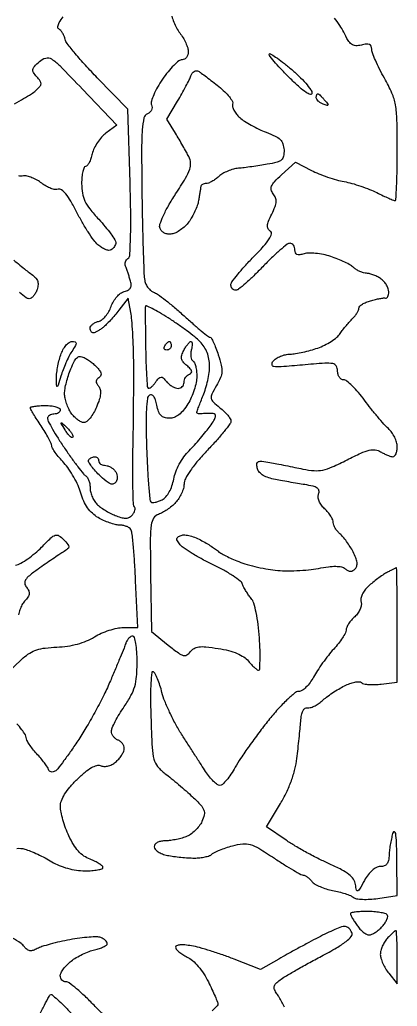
# Model space of a CAD drawing. Extents: x 0 to 102, y 0 to 135.
# Drawn here: x 94.03 to 101.52, y 74.05 to 93.6 of the extents above; entities that cross this region are included whole.
import ezdxf

# ---------------------------------------------------------------- set-up
doc = ezdxf.new("R2010")
doc.units = 0
doc.header["$MEASUREMENT"] = 0

msp = doc.modelspace()

# ---------------------------------------------------------------- linework, layer by layer
for points in [[(93.88671, 80.7507), (94.101748, 80.95006, -0.050399), (94.229231, 81.046345, -0.057947), (94.367752, 81.10994, -0.047656), (94.538371, 81.147984, -0.021521), (94.767043, 81.166574, 0.026155), (94.979374, 81.185817, 0.030473), (95.177766, 81.226778, 0.032516), (95.357366, 81.288204, 0.041009), (95.5134, 81.368748, -0.035895), (95.647331, 81.439625, -0.026062), (95.805062, 81.499511, -0.02651), (95.961566, 81.540766, -0.050946), (96.090493, 81.554084), (96.371485, 81.5544), (96.330476, 82.481212, 0.005082), (96.310797, 82.842732, 0.007345), (96.285467, 83.161737, 0.004159), (96.258028, 83.429171, 0.111208), (96.234841, 83.496412, 0.111767), (96.201557, 83.530315, 0.050189), (96.145647, 83.558836, 0.046232), (96.077872, 83.578253, 0.046689), (96.00791, 83.5848, -0.060309), (95.924545, 83.594892, -0.023642), (95.813307, 83.627871, -0.022989), (95.695067, 83.675299, -0.026538), (95.587389, 83.731425, -0.054063), (95.472919, 83.816936, -0.051347), (95.377211, 83.92637, -0.047987), (95.300629, 84.060099, -0.037148), (95.243051, 84.217875, 0.036653), (95.188887, 84.366755, 0.022458), (95.104735, 84.533613, 0.022463), (95.00601, 84.692159, 0.036832), (94.907165, 84.815528, -0.014674), (94.815348, 84.920262, -0.019027), (94.737831, 85.02173, -0.016984), (94.680265, 85.109526, -0.137455), (94.6674, 85.155439, 0.111441), (94.656534, 85.203584, 0.012357), (94.605272, 85.30484, 0.014564), (94.536894, 85.42358, 0.011309), (94.4559, 85.548773, -0.0065), (94.374869, 85.67142, -0.00932), (94.306528, 85.782338, -0.005725), (94.252282, 85.876617, -0.128365), (94.2444, 85.906812, -0.344994), (94.258796, 85.925192, -0.021314), (94.331379, 85.939856, -0.024335), (94.426986, 85.950228, -0.014851), (94.5405, 85.9536, -0.027026), (94.653958, 85.947463, -0.042582), (94.749621, 85.928749, -0.052312), (94.816965, 85.90163, -0.277684), (94.8366, 85.869, -0.148195), (94.826823, 85.836737, -0.098894), (94.799323, 85.809251, -0.082425), (94.758214, 85.790719, -0.064853), (94.7097, 85.7844, 0.068587), (94.661197, 85.777715, 0.084949), (94.620077, 85.758185, 0.099858), (94.592582, 85.729189, 0.140866), (94.5828, 85.695158, 0.1238), (94.596899, 85.639089, 0.007443), (94.682084, 85.485928, 0.010786), (94.791314, 85.305361, 0.007737), (94.920789, 85.108205, 0.006276), (95.056446, 84.913739, 0.008433), (95.184466, 84.741262, 0.006123), (95.295321, 84.600656, 0.084536), (95.343789, 84.557954, -0.124659), (95.376448, 84.524218, -0.047119), (95.403828, 84.464038, -0.04297), (95.422516, 84.389899, -0.04028), (95.4288, 84.312019, 0.064374), (95.439643, 84.228151, 0.041974), (95.472335, 84.136035, 0.04178), (95.520265, 84.050035, 0.060893), (95.577005, 83.9845, 0.033636), (95.64993, 83.926924, 0.017368), (95.748045, 83.864542, 0.017186), (95.853814, 83.807138, 0.024892), (95.951152, 83.764474, 0.029288), (96.063956, 83.72899, 0.079899), (96.147052, 83.721764, 0.110078), (96.212039, 83.741298, 0.09196), (96.267513, 83.787519, 0.047874), (96.298386, 83.832934, 0.064006), (96.316552, 83.879284, 0.079875), (96.320031, 83.919504, 0.179975), (96.307484, 83.946916, -0.189511), (96.28764, 83.992471, -0.002601), (96.278063, 84.300932, -0.0069), (96.273716, 84.662154, -0.004433), (96.278172, 85.081232, 0.001578), (96.285764, 85.545784, 0.001269), (96.291085, 86.045524, 0.001282), (96.293646, 86.507381, 0.003279), (96.29245, 86.8419, 0.006522), (96.285968, 87.121567, 0.006436), (96.27218, 87.402207, 0.006342), (96.253826, 87.647611, 0.024489), (96.233073, 87.798927), (96.180553, 88.079154), (95.997014, 87.841227, -0.011309), (95.917292, 87.742578, -0.009855), (95.829528, 87.642917, -0.009959), (95.746572, 87.555922, -0.028693), (95.684587, 87.500241, -0.020602), (95.630587, 87.460594, -0.022354), (95.574922, 87.426664, -0.022553), (95.524965, 87.402062, -0.092796), (95.49225, 87.394491, -0.146614), (95.468065, 87.400635, -0.104352), (95.447438, 87.419768, -0.086889), (95.433546, 87.449154, -0.067171), (95.4288, 87.48432, -0.152259), (95.440822, 87.522885, -0.069101), (95.476939, 87.562251, -0.05903), (95.52999, 87.596443, -0.049744), (95.592679, 87.619696, 0.104149), (95.661846, 87.654252, 0.048546), (95.734302, 87.724214, 0.045188), (95.798828, 87.815449, 0.047493), (95.844674, 87.915324, -0.050065), (95.891227, 88.015381, -0.046166), (95.957836, 88.107163, -0.049281), (96.03335, 88.177831, -0.099829), (96.106168, 88.213436, 0.056076), (96.187354, 88.244721, 0.154068), (96.230261, 88.287643, 0.14715), (96.241854, 88.348817, 0.049626), (96.223263, 88.438637, 0.002651), (96.199042, 88.514625, 0.002286), (96.172804, 88.594216, 0.002301), (96.148343, 88.666191, 0.006664), (96.130523, 88.715693, -0.088535), (96.122956, 88.756751, -0.079093), (96.129535, 88.799637, -0.080424), (96.148915, 88.837737, -0.096839), (96.178354, 88.864979, 0.246513), (96.215425, 88.927697, 0.005643), (96.229417, 89.284814, 0.009975), (96.233098, 89.749513, 0.00427), (96.220325, 90.370413), (96.178006, 91.823753), (95.570753, 92.446341, -0.00832), (95.335902, 92.695278, -0.011284), (95.132793, 92.928222, -0.008379), (94.972032, 93.127934, -0.11267), (94.932563, 93.212514, 0.047754), (94.913698, 93.271887, 0.038066), (94.882702, 93.331544, 0.039332), (94.845055, 93.382758, 0.074318), (94.806267, 93.416091, -0.308986), (94.785966, 93.462812, -0.082676), (94.815615, 93.542927, -0.04665), (94.893726, 93.654057, -0.016855)], [(97.048303, 93.668707, 0.032154), (97.085903, 93.551756, 0.031406), (97.140623, 93.434958, 0.041421), (97.2054, 93.336885, -0.031515), (97.270157, 93.242938, -0.028641), (97.324897, 93.138617, -0.029798), (97.362921, 93.039524, -0.076854), (97.3746, 92.963991, -0.076297), (97.365347, 92.903707, -0.089457), (97.338517, 92.852551, -0.100749), (97.298609, 92.818353, -0.127606), (97.251764, 92.8062, 0.171342), (97.188631, 92.783911, 0.025817), (97.08713, 92.693003, 0.026464), (96.97431, 92.568412, 0.02008), (96.863799, 92.420847, 0.021951), (96.765807, 92.26411, 0.028294), (96.690692, 92.11184, 0.028436), (96.643992, 91.981831, 0.165075), (96.646808, 91.910044, -0.100659), (96.655519, 91.857977, -0.100519), (96.643208, 91.806615, -0.09884), (96.61157, 91.763463, -0.093949), (96.565258, 91.734828, 0.254474), (96.494832, 91.652231, 0.03463), (96.462382, 91.419297, 0.018041), (96.448715, 91.006646, 0.002516), (96.455558, 90.151785, 0.002022), (96.465825, 89.550753, 0.00283), (96.480211, 89.013795, 0.001696), (96.496417, 88.561798, 0.03743), (96.511413, 88.430891, 0.060469), (96.535437, 88.355808, 0.053508), (96.577489, 88.285236, 0.056552), (96.630255, 88.229417, 0.097394), (96.685989, 88.198507, -0.077495), (96.764584, 88.158894, -0.009336), (96.920636, 88.042655, -0.010924), (97.101678, 87.896033, -0.008789), (97.29, 87.730809, 0.004947), (97.471936, 87.568698, 0.00755), (97.633279, 87.432014, 0.003322), (97.772601, 87.319096, 0.168485), (97.805209, 87.307539, -0.273675), (97.829777, 87.292776, -0.013463), (97.874246, 87.204919, -0.018654), (97.922448, 87.09227, -0.012062), (97.970142, 86.958672, -0.018922), (98.029222, 86.75394, -0.075562), (98.041216, 86.624298, -0.08646), (98.013377, 86.505969, -0.029374), (97.934285, 86.347248, 0.015647), (97.842783, 86.175589, 0.154232), (97.830506, 86.095646, 0.168104), (97.867121, 86.026462, 0.019455), (98.002002, 85.910048, -0.023521), (98.085688, 85.836625, -0.02871), (98.156387, 85.760152, -0.029376), (98.207047, 85.690677, -0.143808), (98.2206, 85.644531, -0.163018), (98.202011, 85.589032, -0.008386), (98.083918, 85.437859, -0.012615), (97.933568, 85.261215, -0.00876), (97.7553, 85.069053, 0.015622), (97.566037, 84.85934, 0.024374), (97.418009, 84.66631, 0.026377), (97.316989, 84.502547, 0.125652), (97.29, 84.396847, -0.069974), (97.278062, 84.311959, -0.036674), (97.241138, 84.211666, -0.03561), (97.18733, 84.112526, -0.045424), (97.123662, 84.030362, -0.031023), (97.047314, 83.957979, -0.023517), (96.955394, 83.888145, -0.023996), (96.862555, 83.830625, -0.049884), (96.784418, 83.79694, 0.176995), (96.688155, 83.722586, 0.10817), (96.638744, 83.586056, 0.033577), (96.621229, 83.315335, 0.002769), (96.626926, 82.608381), (96.642341, 81.4747), (96.978371, 81.204659, 0.009667), (97.177463, 81.050903, 0.086285), (97.275884, 81.001386, 0.210422), (97.346404, 81.009947, 0.101302), (97.415161, 81.072414, -0.101872), (97.488808, 81.139174, -0.104019), (97.582298, 81.170784, -0.057074), (97.723385, 81.171451, -0.011872), (97.96934, 81.138535, -0.02293), (98.175188, 81.096243, -0.03713), (98.344599, 81.039591, -0.044674), (98.476521, 80.969864, -0.078819), (98.56789, 80.887629, 0.017861), (98.627649, 80.818995, 0.023445), (98.68719, 80.761049, 0.022016), (98.739797, 80.718428, 0.160581), (98.770216, 80.7084, 0.398556), (98.79173, 80.728787, 0.007603), (98.798203, 80.896648, 0.013951), (98.797259, 81.103517, 0.008337), (98.785175, 81.349245, 0.014357), (98.759818, 81.616707, 0.020732), (98.720878, 81.85101, 0.021666), (98.673579, 82.036656, 0.104281), (98.621529, 82.131795, -0.02302), (98.571607, 82.195803, -0.01684), (98.52201, 82.271064, -0.017084), (98.479787, 82.345699, -0.035693), (98.453231, 82.406912, 0.143821), (98.405705, 82.472973, 0.018257), (98.261929, 82.576696, 0.020186), (98.077479, 82.689297, 0.015523), (97.86783, 82.797558, -0.011394), (97.653315, 82.906096, -0.013137), (97.454079, 83.019503, -0.012258), (97.290932, 83.123676, -0.071445), (97.21553, 83.191895, -0.024662), (97.157917, 83.268726, -0.174502), (97.146623, 83.313219, -0.23479), (97.167737, 83.347033, -0.04628), (97.233792, 83.379669, -0.118665), (97.303403, 83.388783, -0.035837), (97.409104, 83.369801, -0.033672), (97.528536, 83.330666, -0.030954), (97.64517, 83.27492, -0.007647), (97.75523, 83.211459, -0.009676), (97.854872, 83.149309, -0.007981), (97.936152, 83.094535, -0.074341), (97.9668, 83.065558, 0.098999), (97.999227, 83.037775, 0.009029), (98.093366, 82.987198, 0.011407), (98.209111, 82.930981, 0.008687), (98.338264, 82.874547, 0.02611), (98.495228, 82.818604, 0.013254), (98.697706, 82.763948, 0.013129), (98.910146, 82.71847, 0.019107), (99.099664, 82.69052, 0.023468), (99.295814, 82.678483, 0.014096), (99.529123, 82.68171, 0.014103), (99.761497, 82.698055, 0.023808), (99.954681, 82.726469, -0.015631), (100.152525, 82.758881, -0.036561), (100.302136, 82.767573, -0.05045), (100.412915, 82.754679, -0.119575), (100.487016, 82.718453, 0.056574), (100.541662, 82.682675, 0.11373), (100.591454, 82.67048, 0.124674), (100.638488, 82.68171, 0.075885), (100.684785, 82.715745, 0.133816), (100.71622, 82.770731, 0.093376), (100.721035, 82.842396, 0.063612), (100.697863, 82.934609, 0.026009), (100.644478, 83.052491, 0.020735), (100.585557, 83.155706, 0.017287), (100.514794, 83.260314, 0.017634), (100.443275, 83.351598, 0.044586), (100.383478, 83.41097, -0.045126), (100.332789, 83.461408, -0.040528), (100.289915, 83.521887, -0.04283), (100.260452, 83.582871, -0.091367), (100.251, 83.634163, 0.105637), (100.239367, 83.688608, 0.034969), (100.200638, 83.761062, 0.033011), (100.145165, 83.837658, 0.032003), (100.079555, 83.907134, -0.048149), (100.01461, 83.980506, -0.060469), (99.970509, 84.059806, -0.070043), (99.951236, 84.136277, -0.118915), (99.959726, 84.20137, 0.140897), (99.965549, 84.268556, 0.198534), (99.932714, 84.318081, 0.092392), (99.848603, 84.354548, 0.018414), (99.687021, 84.38529, -0.003994), (99.541407, 84.408666, -0.002497), (99.371254, 84.438251, -0.002505), (99.203883, 84.469081, -0.004557), (99.067498, 84.4962, -0.035013), (98.937826, 84.532841, -0.063259), (98.83967, 84.582916, -0.081107), (98.774162, 84.645172, -0.115586), (98.741644, 84.718215, -0.067017), (98.737031, 84.802231, -0.28041), (98.765438, 84.841541, -0.133501), (98.833746, 84.850668, -0.013989), (98.994546, 84.824623, -0.001303), (99.129441, 84.798518, -0.000613), (99.303648, 84.764112, -0.000607), (99.486057, 84.727624, -0.000855), (99.648627, 84.69461, 0.031583), (99.871419, 84.66346, 0.070532), (100.041745, 84.674557, 0.054148), (100.228416, 84.735194, 0.012696), (100.525124, 84.877665, -0.010425), (100.799271, 85.010839, -0.048875), (100.964726, 85.068193, -0.090047), (101.084238, 85.07494, -0.10919), (101.189799, 85.037513, 0.021699), (101.256853, 84.999577, 0.021571), (101.327073, 84.967514, 0.022021), (101.390729, 84.944914, 0.074418), (101.434252, 84.9384, 0.214148), (101.467051, 84.953123, 0.079914), (101.494812, 84.996676, 0.060789), (101.513715, 85.060831, 0.041302), (101.52, 85.136788, 0.072689), (101.507197, 85.224389, 0.041913), (101.46818, 85.323796, 0.040882), (101.411108, 85.419111, 0.05355), (101.343591, 85.494824, -0.026412), (101.256166, 85.582771, -0.007848), (101.132024, 85.726063, -0.00785), (100.99739, 85.891699, -0.008398), (100.871086, 86.057836, 0.017902), (100.748947, 86.212312, 0.02394), (100.626808, 86.342712, 0.022382), (100.518391, 86.438855, 0.171841), (100.455295, 86.4612, -0.147), (100.409649, 86.474916, -0.099072), (100.37076, 86.513489, -0.082837), (100.344545, 86.571155, -0.065439), (100.3356, 86.639205, 0.135662), (100.308709, 86.736493, 0.219867), (100.239088, 86.783979, 0.059548), (100.083294, 86.791274, 0.004031), (99.639733, 86.755612, -0.003415), (99.218373, 86.721212, -0.051086), (99.071031, 86.725259, -0.364144), (99.035299, 86.764171, -0.186391), (99.057892, 86.831407, -0.077036), (99.117704, 86.884323, -0.043347), (99.203721, 86.929532, -0.042016), (99.300731, 86.960957, -0.053197), (99.394209, 86.972513, 0.035225), (99.502144, 86.981941, 0.014423), (99.646794, 87.009219, 0.014186), (99.80104, 87.047555, 0.017631), (99.941919, 87.092253, 0.030875), (100.07535, 87.149332, 0.026944), (100.207178, 87.224781, 0.027882), (100.319016, 87.306229, 0.068754), (100.387954, 87.380481, -0.011929), (100.443235, 87.455531, -0.007982), (100.509862, 87.538822, -0.008039), (100.577052, 87.617513, -0.015649), (100.633585, 87.677699, 0.029494), (100.681429, 87.731547, 0.030771), (100.721877, 87.789923, 0.032349), (100.750225, 87.84441, 0.104139), (100.7586, 87.884186, -0.206754), (100.774047, 87.919945, -0.048116), (100.826941, 87.960921, -0.041846), (100.902167, 88.000019, -0.030469), (100.99125, 88.031006, -0.01156), (101.084976, 88.05501, -0.013872), (101.174197, 88.073082, -0.012603), (101.249632, 88.084245, -0.084457), (101.28735, 88.082478, 0.225727), (101.311507, 88.0881, 0.107383), (101.332162, 88.113427, 0.07342), (101.346174, 88.155201, 0.044292), (101.3508, 88.207323, 0.086802), (101.340077, 88.268625, 0.04663), (101.30731, 88.33831, 0.044568), (101.259394, 88.405174, 0.052702), (101.20275, 88.458433, 0.038518), (101.135655, 88.501658, 0.029413), (101.056475, 88.538596, 0.03012), (100.977728, 88.564471, 0.059646), (100.912693, 88.573509, -0.061281), (100.850165, 88.582407, -0.037148), (100.779561, 88.607226, -0.036745), (100.712098, 88.642842, -0.052642), (100.658893, 88.68451, 0.063331), (100.593358, 88.733618, 0.016998), (100.477879, 88.79412, 0.016939), (100.340872, 88.854439, 0.016777), (100.19966, 88.905554, 0.026931), (100.053333, 88.944466, 0.025519), (99.90102, 88.968269, 0.026407), (99.764252, 88.975278, 0.076581), (99.67091, 88.960743, -0.035597), (99.584397, 88.939924, -0.140281), (99.530491, 88.946081, -0.207883), (99.500171, 88.977451, -0.089855), (99.4896, 89.035799, 0.071701), (99.482296, 89.086472, 0.08688), (99.461023, 89.129448, 0.100379), (99.429414, 89.158179, 0.13523), (99.392316, 89.1684, 0.168774), (99.334838, 89.14843, 0.010425), (99.193324, 89.031718, 0.014524), (99.028497, 88.881358, 0.010194), (98.851508, 88.7031, -0.009821), (98.674777, 88.524837, -0.014073), (98.510747, 88.374482, -0.00986), (98.36995, 88.257311, -0.170202), (98.314292, 88.2378, -0.109238), (98.278548, 88.245704, -0.099802), (98.248122, 88.268083, -0.09525), (98.227718, 88.301531, -0.089696), (98.2206, 88.34089, -0.159345), (98.240479, 88.401682, -0.011168), (98.351069, 88.545835, -0.014928), (98.494608, 88.713988, -0.01065), (98.66475, 88.893811, 0.010518), (98.867548, 89.108034, 0.039559), (98.98058, 89.254309, 0.079723), (99.024561, 89.352871, 0.330664), (99.001945, 89.409808, -0.130328), (98.957271, 89.457039, -0.146941), (98.944493, 89.518007, -0.077301), (98.966088, 89.60645, -0.017241), (99.030854, 89.74832, 0.02035), (99.096647, 89.894843, 0.07712), (99.119224, 89.9924, 0.114852), (99.10696, 90.070772, 0.077353), (99.060337, 90.148846, -0.105316), (99.019628, 90.226496, -0.173669), (99.02482, 90.29959, -0.08865), (99.083583, 90.387043, -0.015543), (99.226336, 90.525808), (99.498716, 90.774588), (99.815343, 90.613057, 0.022073), (99.960841, 90.54675, 0.013602), (100.13721, 90.481115, 0.013633), (100.31546, 90.425625, 0.023681), (100.466435, 90.390725, -0.022988), (100.617222, 90.356088, -0.013348), (100.794853, 90.301441, -0.013325), (100.970347, 90.237024, -0.021828), (101.11478, 90.172162, 0.005423), (101.238348, 90.111724, 0.007643), (101.349873, 90.060743, 0.004785), (101.444232, 90.020412, 0.098906), (101.47433, 90.0144, 0.39832), (101.492841, 90.031928, 0.002085), (101.506584, 90.304393, 0.007222), (101.516717, 90.623071, 0.004336), (101.52, 91.00161, 0.005516), (101.513246, 91.61374, 0.038208), (101.483778, 91.912108, 0.059895), (101.413244, 92.144671, 0.024927), (101.2662, 92.438528, -0.011337), (101.169021, 92.620225, -0.013916), (101.086954, 92.794262, -0.012382), (101.0262, 92.942891, -0.091068), (101.0124, 93.01803, 0.106304), (101.000147, 93.07501, 0.197409), (100.966343, 93.10697, 0.12217), (100.905695, 93.114555, 0.031809), (100.808336, 93.096607, -0.06673), (100.695045, 93.083791, -0.154273), (100.614824, 93.110978, -0.103108), (100.544892, 93.188741, -0.02097), (100.45803, 93.35357, 0.036921), (100.382397, 93.486629, 0.022593), (100.275132, 93.631948, 0.022594)], [(93.925845, 91.93094, 0.00912), (94.109109, 92.034616, 0.008883), (94.264393, 92.129999, 0.038378), (94.350835, 92.195076, 0.028106), (94.431272, 92.274369, 0.166891), (94.454228, 92.327823, 0.173444), (94.439059, 92.382939, 0.03089), (94.3713, 92.4678, -0.039235), (94.305284, 92.553365, -0.187337), (94.292754, 92.612643, -0.147608), (94.322442, 92.673301, -0.021747), (94.420772, 92.770391, -0.119197), (94.546961, 92.839048, -0.210847), (94.661977, 92.821124, -0.056239), (94.824752, 92.688804, -0.003155), (95.278716, 92.220235), (95.958919, 91.509225), (95.742317, 91.351442, 0.053222), (95.655333, 91.272668, 0.035528), (95.573132, 91.166209, 0.035695), (95.507431, 91.050151, 0.056953), (95.470535, 90.942429, -0.027808), (95.443718, 90.846209, -0.039936), (95.408688, 90.764999, -0.04569), (95.371139, 90.707483, -0.229164), (95.337478, 90.6912, 0.306989), (95.307249, 90.670709, 0.038616), (95.282477, 90.59124, 0.034685), (95.265231, 90.481333, 0.021578), (95.2596, 90.35091, 0.042038), (95.275712, 90.159611, 0.069646), (95.3246, 90.005466, 0.056027), (95.422265, 89.849038, 0.018664), (95.598, 89.643499, -0.011498), (95.727617, 89.496225, -0.015707), (95.836995, 89.357402, -0.012476), (95.920299, 89.238453, -0.147558), (95.9364, 89.185082, -0.084165), (95.929783, 89.146048, -0.053435), (95.909983, 89.104277, -0.051943), (95.88087, 89.066235, -0.06515), (95.846469, 89.038205, -0.17105), (95.799648, 89.027993, -0.060506), (95.732102, 89.044876, -0.051376), (95.656301, 89.083233, -0.040869), (95.583419, 89.138962, -0.051487), (95.500558, 89.23092, -0.013531), (95.387892, 89.394383, -0.013594), (95.269092, 89.58849, -0.013557), (95.160902, 89.788941, 0.014749), (95.044103, 90.004114, 0.039346), (94.944784, 90.1476, 0.059848), (94.860905, 90.22847, 0.259071), (94.794852, 90.237818, -0.134955), (94.735526, 90.231978, -0.045646), (94.650927, 90.25461, -0.041455), (94.557481, 90.298088, -0.037059), (94.468705, 90.357842, 0.037477), (94.377067, 90.419411, 0.034877), (94.275085, 90.468291, 0.036779), (94.178132, 90.498676, 0.090083), (94.103756, 90.502435, -0.070094), (94.014482, 90.503397, -0.012206)], [(93.913919, 88.836735, 0.006652), (94.036586, 88.732898, 0.006731), (94.154009, 88.638777, 0.015805), (94.244786, 88.572504, -0.04316), (94.333459, 88.50002, -0.101551), (94.381278, 88.429646, -0.113564), (94.394582, 88.351333, -0.062443), (94.37684, 88.255254, -0.045869), (94.346772, 88.183939, -0.054873), (94.305611, 88.123815, -0.064019), (94.260179, 88.082913, -0.155801), (94.217549, 88.069913, -0.159139), (94.159315, 88.089778, -0.011957), (94.026402, 88.19471, -0.015577)], [(93.946601, 82.788233, 0.065672), (94.053506, 82.830568, 0.023964), (94.19205, 82.916684, 0.023272), (94.336348, 83.026515, 0.025727), (94.464831, 83.145867, -0.00892), (94.651034, 83.330873, -0.1089), (94.736305, 83.382847, -0.230751), (94.808142, 83.373958, -0.056664), (94.902588, 83.296026, -0.017577), (94.987934, 83.201146, -0.188492), (95.004145, 83.153, -0.220809), (94.982063, 83.110839, -0.02479), (94.890707, 83.047785, 0.008379), (94.808316, 82.994824, 0.002334), (94.681068, 82.909121, 0.002355), (94.537959, 82.810773, 0.00247), (94.398062, 82.712632, 0.013642), (94.222741, 82.581012, 0.081929), (94.14644, 82.496783, 0.18507), (94.131563, 82.425783, 0.134115), (94.165281, 82.351495, -0.062067), (94.209568, 82.282212, -0.144819), (94.219108, 82.221996, -0.117702), (94.194706, 82.158104, -0.034116), (94.128945, 82.074647, 0.060103), (94.076827, 82.000944, 0.040084), (94.03506, 81.906227, 0.040131), (94.009, 81.806243, 0.060986)], [(93.973508, 77.176715, -0.096895), (94.132401, 77.162902, -0.026946), (94.24487, 77.123903, -0.012129), (94.388103, 77.061323, -0.011967), (94.536559, 76.987751, -0.015975), (94.6674, 76.913532, 0.039094), (94.813037, 76.839593, 0.030575), (94.980806, 76.782033, 0.03037), (95.155777, 76.744985, 0.03678), (95.32305, 76.732516, 0.017284), (95.460877, 76.737161, 0.028153), (95.576982, 76.751696, 0.027457), (95.663385, 76.77245, 0.331435), (95.6826, 76.798252, 0.224083), (95.667845, 76.829522, 0.03053), (95.607747, 76.873156, 0.030295), (95.525389, 76.918833, 0.021224), (95.427782, 76.960488, -0.062178), (95.303654, 77.02592, -0.055824), (95.194337, 77.121963, -0.048372), (95.096503, 77.252887, -0.029776), (95.00664, 77.423186, -0.019031), (94.942834, 77.579318, -0.017147), (94.888628, 77.745334, -0.017462), (94.850355, 77.897513, -0.050756), (94.838458, 78.005181, -0.092004), (94.858512, 78.118691, -0.047758), (94.921818, 78.248481, -0.038922), (95.025394, 78.391421, -0.023115), (95.169032, 78.545272, -0.018543), (95.32801, 78.689392, -0.046644), (95.456388, 78.778376, -0.069043), (95.561396, 78.819714, -0.152047), (95.646566, 78.814202, 0.09634), (95.715682, 78.80203, 0.065276), (95.79499, 78.813865, 0.059724), (95.875626, 78.847749, 0.054667), (95.948635, 78.900572, 0.036673), (96.008699, 78.963525, 0.035737), (96.059491, 79.035101, 0.037957), (96.094698, 79.104437, 0.09881), (96.1056, 79.159067, 0.097339), (96.096136, 79.207221, 0.066866), (96.068323, 79.25561, 0.064164), (96.027213, 79.296889, 0.073352), (95.9787, 79.324206, -0.077661), (95.930189, 79.352074, -0.065086), (95.889077, 79.394951, -0.066749), (95.861276, 79.445709, -0.092206), (95.8518, 79.496658, -0.103153), (95.866224, 79.565829, -0.016141), (95.926354, 79.692421, -0.017367), (96.008427, 79.838994, -0.014365), (96.1056, 79.9893, 0.025317), (96.238672, 80.205367, 0.055388), (96.312603, 80.384852, 0.051172), (96.348562, 80.584942, 0.018892), (96.3594, 80.871693, 0.014736), (96.353396, 81.075362, 0.02735), (96.334656, 81.23958, 0.027934), (96.30753, 81.358557, 0.334382), (96.272145, 81.3852, 0.141935), (96.234976, 81.374432, 0.063589), (96.195408, 81.34171, 0.055581), (96.159593, 81.293783, 0.049107), (96.133443, 81.23715, -0.012144), (96.100012, 81.147987, -0.001556), (96.023032, 80.958631, -0.001819), (95.930145, 80.734493, -0.001515), (95.82982, 80.4969, -0.014883), (95.706205, 80.229021, -0.008397), (95.541294, 79.9114, -0.008375), (95.364014, 79.59627, -0.013583), (95.201727, 79.335309, -0.00639), (95.050789, 79.112921, -0.008614), (94.908224, 78.915864, -0.006223), (94.784594, 78.755239, -0.087421), (94.730449, 78.706981, -0.086753), (94.691707, 78.691484, -0.116804), (94.654074, 78.69243, -0.129119), (94.623515, 78.709704, -0.120004), (94.604364, 78.740209, 0.068293), (94.580195, 78.789222, 0.01279), (94.521883, 78.870887, 0.013475), (94.448191, 78.963407, 0.011965), (94.366721, 79.055646, -0.019427), (94.287504, 79.148079, -0.02324), (94.220583, 79.241178, -0.022852), (94.172231, 79.323498, -0.121943), (94.1598, 79.373713, 0.144346), (94.144155, 79.426775, 0.016786), (94.072763, 79.529579, 0.019054), (93.976975, 79.648356, 0.014488)], [(99.283048, 74.032028, 0.010201), (99.23154, 74.132593, 0.010306), (99.178302, 74.226803, 0.021275), (99.13212, 74.297674, -0.049303), (99.085259, 74.379228, -0.164176), (99.079321, 74.439891, -0.141205), (99.111378, 74.497411, -0.033206), (99.195368, 74.570398, -0.027664), (99.29727, 74.639175, -0.004407), (99.505091, 74.760825, -0.00487), (99.752849, 74.899746, -0.004248), (100.014767, 75.040392, 0.00985), (100.317603, 75.207409, 0.033707), (100.504214, 75.33265, 0.055228), (100.606553, 75.431651, 0.270856), (100.619066, 75.507919, 0.063008), (100.59354, 75.555515, 0.061016), (100.556726, 75.595834, 0.066101), (100.514714, 75.623174, 0.111688), (100.473926, 75.6324, 0.091396), (100.414838, 75.621508, 0.00915), (100.281098, 75.567645, 0.011255), (100.123077, 75.496379, 0.008721), (99.954227, 75.411959, 0.002801), (99.766203, 75.312471, 0.001813), (99.549674, 75.195332, 0.001822), (99.338932, 75.079334, 0.003448), (99.170079, 74.984061), (98.808258, 74.776606), (98.281779, 74.983209, 0.00976), (98.056952, 75.06641, 0.008315), (97.816761, 75.145551, 0.008404), (97.595778, 75.210258, 0.023391), (97.43805, 75.245739, 0.020703), (97.30836, 75.263103, 0.044875), (97.207891, 75.263305, 0.067841), (97.14193, 75.248335, 0.312671), (97.1208, 75.21785, 0.182107), (97.135665, 75.178388, 0.038705), (97.189141, 75.126234, 0.035767), (97.264375, 75.072066, 0.027398), (97.35345, 75.023666, -0.071793), (97.458589, 74.953834, -0.03356), (97.573122, 74.836677, -0.031426), (97.682498, 74.691038, -0.031266), (97.772963, 74.5326, -0.004885), (97.844799, 74.382557, -0.006798), (97.905959, 74.246756, -0.004374), (97.954605, 74.131958, -0.083139), (97.963313, 74.094114, -0.209514), (97.950591, 74.059561, -0.007885), (97.85122, 73.959433, -0.013053)], [(95.684461, 73.889069, -0.012148), (95.505884, 74.0673, 0.011768), (95.327574, 74.245536, 0.016361), (95.159174, 74.395918, 0.012813), (95.014274, 74.510856, 0.162654), (94.949201, 74.5326, -0.106418), (94.906239, 74.541849, -0.099393), (94.869676, 74.568073, -0.096047), (94.845166, 74.60726, -0.092118), (94.8366, 74.65336, -0.123051), (94.851073, 74.711279, -0.037232), (94.899895, 74.788434, -0.034798), (94.969611, 74.869845, -0.031647), (95.052073, 74.94361, -0.033095), (95.152746, 75.012537, -0.021226), (95.277637, 75.079432, -0.021325), (95.406092, 75.134752, -0.036968), (95.517373, 75.167973, 0.024695), (95.613072, 75.194004, 0.036212), (95.693813, 75.226943, 0.039871), (95.751705, 75.261602, 0.242505), (95.7672, 75.291671, 0.148179), (95.758148, 75.321545, 0.058675), (95.730035, 75.354541, 0.051258), (95.689087, 75.385381, 0.044197), (95.640682, 75.409047, 0.094227), (95.563938, 75.422894, 0.014502), (95.408443, 75.416921, 0.015754), (95.223254, 75.398547, 0.013099), (95.027746, 75.367677, 0.010189), (94.829576, 75.326851, 0.010683), (94.636357, 75.27856, 0.010395), (94.471551, 75.229906, 0.045917), (94.378412, 75.190568, -0.043937), (94.295247, 75.155055, -0.115927), (94.231128, 75.149595, -0.132735), (94.17665, 75.173261, -0.066217), (94.124197, 75.227919, 0.08436), (94.057267, 75.292806, 0.009989), (93.88366, 75.406945, 0.01171)], [(94.421368, 73.867842, -0.004046), (94.523696, 74.071323, -0.0019), (94.612752, 74.243285, -0.076083), (94.637841, 74.277441, -0.386577), (94.668226, 74.278889, -0.010127), (94.779739, 74.182966, -0.016216), (94.912523, 74.055986, -0.009722), (95.062233, 73.897159, -0.030303)]]:
    msp.add_lwpolyline(points, format="xyb")
for points in [[(99.405, 92.628793, -0.016855), (99.566991, 92.482581, -0.02225), (99.703744, 92.338223, -0.020469), (99.804808, 92.211422, -0.159326), (99.828, 92.140487, -0.501839), (99.796869, 92.117282, -0.075956), (99.714235, 92.156315, -0.034364), (99.581808, 92.259437, -0.011876), (99.405, 92.4255, -0.008015), (99.242922, 92.590342, -0.011765), (99.106256, 92.740804, -0.007228), (98.997655, 92.869896, -0.17293), (98.982, 92.913806, -0.579213), (99.001903, 92.925222, -0.015935), (99.106256, 92.859645, -0.017597), (99.242665, 92.760583, -0.009311)], [(97.574568, 92.577991, -0.022877), (97.629454, 92.541893, -0.003579), (97.733837, 92.465035, -0.003975), (97.855624, 92.372494, -0.003456), (97.981768, 92.273652, -0.024549), (98.098057, 92.171525, -0.034832), (98.189974, 92.069111, -0.037474), (98.249745, 91.979235, -0.223193), (98.253734, 91.924521, 0.161139), (98.251361, 91.873926, 0.054385), (98.279183, 91.804534, 0.047384), (98.32903, 91.729221, 0.038985), (98.395275, 91.659145, 0.040251), (98.488573, 91.587465, 0.017105), (98.623843, 91.506299, 0.016793), (98.774846, 91.42909, 0.021125), (98.919711, 91.368383, -0.023351), (99.097445, 91.292971, -0.083771), (99.197789, 91.22207, -0.116984), (99.251199, 91.136043, -0.069956), (99.273219, 91.017076, -0.055381), (99.264828, 90.89262, -0.172898), (99.223707, 90.820864, -0.11561), (99.134462, 90.77465, -0.01875), (98.942116, 90.73363, -0.004888), (98.794645, 90.709401, -0.003762), (98.633249, 90.685744, -0.003804), (98.482023, 90.66591, -0.009047), (98.369248, 90.654057, 0.045483), (98.269037, 90.636078, 0.031218), (98.159739, 90.598538, 0.031544), (98.058177, 90.548683, 0.054096), (97.981887, 90.493353, -0.028599), (97.915147, 90.439562, -0.029119), (97.843092, 90.394088, -0.030434), (97.77609, 90.362224, -0.096058), (97.727489, 90.3528, 0.061457), (97.689133, 90.348068, 0.074253), (97.655661, 90.334162, 0.087667), (97.63204, 90.313575, 0.146095), (97.622113, 90.28935, -0.012555), (97.617536, 90.252581, -0.002107), (97.606701, 90.18241, -0.002306), (97.593236, 90.100026, -0.002045), (97.578474, 90.0144, -0.041565), (97.553098, 89.918191, -0.021555), (97.506505, 89.8029, -0.021276), (97.448092, 89.687827, -0.030206), (97.385923, 89.5914, -0.043806), (97.313093, 89.508463, -0.036815), (97.222781, 89.434072, -0.038353), (97.129476, 89.378298, -0.078804), (97.048484, 89.352816, -0.065159), (96.971925, 89.351484, -0.079036), (96.902822, 89.370645, -0.087695), (96.848608, 89.407987, -0.106976), (96.814942, 89.459422, -0.173514), (96.812997, 89.544706, -0.025472), (96.876781, 89.70831, -0.024474), (96.980479, 89.911644, -0.014226), (97.123501, 90.145446, 0.008404), (97.320925, 90.459895, 0.050719), (97.403353, 90.633863, 0.102869), (97.420795, 90.761214, 0.10312), (97.385992, 90.88484, 0.00701), (97.336934, 90.975946, 0.002838), (97.267613, 91.098821, 0.002807), (97.191526, 91.230202, 0.003564), (97.119732, 91.350606), (96.950841, 91.629312), (97.163846, 91.985106, 0.00691), (97.249117, 92.132111, 0.007176), (97.329202, 92.279596, 0.006952), (97.394846, 92.409082, 0.030715), (97.427644, 92.487998, -0.070527), (97.454252, 92.539955, -0.102131), (97.491755, 92.575112, -0.126146), (97.533972, 92.588106, -0.146959)], [(99.944541, 92.1294, -0.172995), (99.962352, 92.123047, -0.015689), (99.998509, 92.091554, -0.018888), (100.040123, 92.049913, -0.013646), (100.083407, 92.000563, -0.008807), (100.141638, 91.927831, -0.27071), (100.144505, 91.905684, -0.389672), (100.127629, 91.897992, -0.012731), (100.051466, 91.925015, -0.0442), (99.998337, 91.950991, -0.05126), (99.953392, 91.984842, -0.058677), (99.922536, 92.02106, -0.148172), (99.9126, 92.053851, -0.040372), (99.914939, 92.082778, -0.05972), (99.921983, 92.107208, -0.078541), (99.93232, 92.123815, -0.217663)], [(96.97275, 87.692412, 0.009374), (96.801967, 87.796354, 0.016795), (96.657428, 87.874267, 0.012341), (96.543134, 87.927534, 0.510216), (96.523012, 87.915687, 0.024972), (96.521055, 87.872374, 0.000494), (96.522329, 87.651097, 0.001178), (96.524682, 87.392658, 0.00079), (96.528535, 87.097227, 0.004561), (96.535516, 86.803266, 0.007051), (96.547442, 86.549506, 0.002799), (96.561867, 86.333452, 0.180197), (96.577297, 86.299703, 0.308061), (96.599312, 86.295521, 0.060226), (96.636003, 86.317031, 0.045298), (96.67965, 86.356973, 0.026956), (96.724275, 86.411565, -0.023326), (96.791532, 86.495074, -0.197115), (96.833973, 86.515938, -0.212197), (96.876985, 86.500211, -0.027344), (96.94526, 86.426539, 0.045679), (96.996596, 86.375062, 0.040715), (97.058352, 86.331521, 0.042974), (97.120774, 86.301612, 0.090477), (97.173459, 86.292, 0.101936), (97.217931, 86.301162, 0.098581), (97.255766, 86.327206, 0.097236), (97.281115, 86.366106, 0.096214), (97.29, 86.41185, -0.079862), (97.297894, 86.460959, -0.063653), (97.321064, 86.509429, -0.064399), (97.355317, 86.549959, -0.086702), (97.39575, 86.575735, 0.118262), (97.434068, 86.603674, 0.251882), (97.441552, 86.638468, 0.126145), (97.415017, 86.683487, 0.026667), (97.346763, 86.745052, -0.043242), (97.271873, 86.817238, -0.13057), (97.240813, 86.880297, -0.130208), (97.245102, 86.950564, -0.042897), (97.286289, 87.046466, -0.020231), (97.325982, 87.113924, -0.027804), (97.367313, 87.170861, -0.027197), (97.405201, 87.212533, -0.19713), (97.429744, 87.2226, -0.333573), (97.44554, 87.210742, -0.063479), (97.451493, 87.172922, -0.04547), (97.44813, 87.11833, -0.02585), (97.434709, 87.053484, 0.046215), (97.423463, 86.985277, 0.054994), (97.425994, 86.920129, 0.064046), (97.440966, 86.867391, 0.15438), (97.467142, 86.836991, -0.158512), (97.496777, 86.802008, -0.036009), (97.521282, 86.727165, -0.033821), (97.538171, 86.632643, -0.027306), (97.5438, 86.529643, -0.052003), (97.531283, 86.409622, -0.026195), (97.492071, 86.262338, -0.025694), (97.435133, 86.112865, -0.034574), (97.3677, 85.984736, -0.033236), (97.278653, 85.86001, -0.057125), (97.187108, 85.771206, -0.070164), (97.093327, 85.71801, -0.094247), (96.997575, 85.6998, -0.071718), (96.900971, 85.713728, -0.132194), (96.833733, 85.754882, -0.105266), (96.786699, 85.831781, -0.035458), (96.751669, 85.959207, 0.030313), (96.724128, 86.063574, 0.076797), (96.688563, 86.133259, 0.143741), (96.648262, 86.164542, 0.236287), (96.606187, 86.160766, 0.228527), (96.563994, 86.094631, 0.016023), (96.544464, 85.869429, 0.016502), (96.53762, 85.550582, 0.005988), (96.54826, 85.098192, 0.00445), (96.565525, 84.709518, 0.006872), (96.58805, 84.374009, 0.002718), (96.612745, 84.088293, 0.175197), (96.633621, 84.043779, 0.196507), (96.6644, 84.030862, 0.049861), (96.719474, 84.035854, 0.043196), (96.786311, 84.05481, 0.032186), (96.856114, 84.086574, 0.090653), (96.930593, 84.145848, 0.051574), (96.997195, 84.24019, 0.045872), (97.050619, 84.359829, 0.037739), (97.085618, 84.495278, -0.048129), (97.125444, 84.637188, -0.031376), (97.196816, 84.791783, -0.03102), (97.288518, 84.938941, -0.041781), (97.389925, 85.058652, 0.011449), (97.497158, 85.170706, 0.007665), (97.614851, 85.303497, 0.00772), (97.724983, 85.435741, 0.015053), (97.807927, 85.545102, 0.016777), (97.88376, 85.65954, 0.080107), (97.913599, 85.731761, 0.2236), (97.90482, 85.773351, 0.211352), (97.866811, 85.794424, 0.016532), (97.816441, 85.797277, 0.010149), (97.756992, 85.797469, 0.010172), (97.698095, 85.795265, 0.017846), (97.64955, 85.790715, -0.031594), (97.609026, 85.788038, -0.051899), (97.574864, 85.791497, -0.071254), (97.55142, 85.799972, -0.277203), (97.5438, 85.81266, -0.086592), (97.548064, 85.837097, -0.003076), (97.581077, 85.927073, -0.005605), (97.62208, 86.033095, -0.003887), (97.6707, 86.152051, 0.027489), (97.719321, 86.289144, 0.018425), (97.760323, 86.45039, 0.018582), (97.788545, 86.610009, 0.034474), (97.7976, 86.741182, 0.04655), (97.785119, 86.874949, 0.048374), (97.748119, 87.002308, 0.049157), (97.688056, 87.118344, 0.051361), (97.60725, 87.218574, 0.028001), (97.504398, 87.3113, 0.009059), (97.342346, 87.436955, 0.009001), (97.156755, 87.570417, 0.009991)], [(95.066106, 87.2226, -0.060467), (95.13126, 87.214692, -0.349293), (95.151025, 87.189073, -0.132047), (95.137069, 87.140082, -0.009984), (95.063107, 87.02213, 0.027709), (95.006863, 86.924946, 0.01387), (94.946179, 86.796542, 0.013727), (94.890569, 86.659819, 0.019705), (94.849507, 86.53568, -0.002403), (94.797293, 86.35736, -0.16345), (94.779387, 86.331941, -0.594259), (94.765796, 86.338328, -0.006114), (94.75963, 86.469726, -0.034909), (94.76326, 86.573021, -0.017143), (94.781524, 86.703381, -0.016918), (94.809857, 86.838089, -0.023575), (94.844876, 86.956176, -0.040179), (94.889887, 87.05813, -0.049272), (94.948174, 87.144338, -0.057105), (95.010267, 87.203796, -0.163853)], [(96.998893, 87.2226, -0.210953), (97.013159, 87.216301, -0.081139), (97.025241, 87.197749, -0.061769), (97.033464, 87.170389, -0.042167), (97.0362, 87.138, -0.105053), (97.029342, 87.10572, -0.099167), (97.009882, 87.078251, -0.09642), (96.980807, 87.05984, -0.093332), (96.946607, 87.0534, -0.108972), (96.916579, 87.060023, -0.182303), (96.898691, 87.078251, -0.161196), (96.896059, 87.105674, -0.082592), (96.9093, 87.138, -0.029505), (96.932057, 87.170383, -0.035638), (96.957186, 87.197749, -0.038439), (96.981065, 87.217055, -0.151918)], [(95.327496, 86.89314, -0.027752), (95.395316, 86.851849, -0.018065), (95.468971, 86.79718, -0.018176), (95.537175, 86.738441, -0.032697), (95.587916, 86.684851, -0.039227), (95.63075, 86.624124, -0.120668), (95.645302, 86.576357, -0.170189), (95.633976, 86.537205, -0.099949), (95.598, 86.5035, 0.086551), (95.561382, 86.470977, 0.1641), (95.548132, 86.434288, 0.131579), (95.558713, 86.391119, 0.047709), (95.594489, 86.33853, -0.118818), (95.627645, 86.270965, -0.078674), (95.63308, 86.184323, -0.054098), (95.60997, 86.071744, -0.021309), (95.555162, 85.923062, -0.031212), (95.497037, 85.805207, -0.040191), (95.428781, 85.705634, -0.044997), (95.360757, 85.635651, -0.179302), (95.305562, 85.6152, -0.116326), (95.24988, 85.628332, -0.044162), (95.181442, 85.670432, -0.040728), (95.112227, 85.731281, -0.039322), (95.052897, 85.803224, -0.041046), (95.002462, 85.889507, -0.029024), (94.959886, 85.993413, -0.029445), (94.930659, 86.098211, -0.053328), (94.9212, 86.186641, -0.044495), (94.929723, 86.282227, -0.017313), (94.957739, 86.412088, -0.016977), (94.997967, 86.55143, -0.020196), (95.045588, 86.679738, -0.01793), (95.119214, 86.839585, -0.11433), (95.176026, 86.907699, -0.207331), (95.239784, 86.923241, -0.080579)], [(94.97016, 85.511464, -0.025624), (95.025657, 85.45257, -0.040938), (95.065954, 85.396439, -0.049795), (95.087835, 85.350118, -0.289503), (95.082162, 85.324962, -0.342991), (95.058968, 85.322058, -0.056956), (95.020682, 85.351167, -0.042367), (94.975548, 85.402392, -0.024195), (94.929693, 85.470997, -0.001303), (94.853659, 85.598358, -0.342804), (94.855168, 85.610377, -0.406252), (94.866141, 85.610527, -0.001428)], [(95.5275, 84.9384, -0.119248), (95.55439, 84.931894, -0.100665), (95.577291, 84.913549, -0.092192), (95.592669, 84.886112, -0.081935), (95.598, 84.8538, 0.136626), (95.606983, 84.821539, 0.100269), (95.632234, 84.794051, 0.086403), (95.670003, 84.775548, 0.070908), (95.714541, 84.7692, -0.076666), (95.765742, 84.761303, -0.044461), (95.823321, 84.737302, -0.043218), (95.878117, 84.702166, -0.055436), (95.921202, 84.660613, -0.079242), (95.95117, 84.609997, -0.071472), (95.965279, 84.550732, -0.072862), (95.962022, 84.490983, -0.088645), (95.941432, 84.438943, -0.175802), (95.892588, 84.400311, -0.180473), (95.830958, 84.402529, -0.077096), (95.744116, 84.45541, -0.01547), (95.60895, 84.576809, -0.020296), (95.512292, 84.676994, -0.032996), (95.439744, 84.770292, -0.035848), (95.395575, 84.846848, -0.319508), (95.401678, 84.883078, -0.054251), (95.42803, 84.904258, -0.038611), (95.461459, 84.922149, -0.039125), (95.496468, 84.934377, -0.064544)], [(101.49885, 82.736227, 0.083809), (101.484667, 82.732022, 0.003065), (101.43421, 82.706921, 0.005523), (101.374863, 82.676115, 0.003841), (101.3085, 82.640074, 0.02249), (101.230103, 82.591989, 0.010509), (101.132856, 82.523125, 0.010388), (101.033705, 82.446496, 0.01432), (100.948164, 82.373361, 0.044448), (100.87564, 82.294876, 0.054551), (100.823665, 82.209743, 0.063011), (100.797257, 82.128219, 0.12432), (100.80131, 82.060709, -0.117339), (100.806126, 81.9955, -0.061495), (100.7833, 81.916927, -0.055358), (100.737879, 81.836885, -0.052165), (100.675196, 81.766982, 0.03177), (100.609987, 81.699964, 0.033239), (100.554854, 81.626183, 0.035262), (100.516327, 81.556456, 0.109003), (100.5048, 81.504209, -0.123228), (100.490257, 81.446097, -0.021667), (100.432514, 81.348391, -0.022334), (100.352933, 81.237332, -0.018435), (100.258721, 81.12622, 0.017584), (100.153279, 81.002293, 0.011375), (100.039731, 80.852017, 0.011437), (99.935351, 80.699917, 0.021147), (99.858782, 80.571099, -0.035258), (99.789548, 80.461762, -0.041334), (99.708867, 80.369324, -0.045858), (99.629054, 80.304923, -0.147884), (99.564491, 80.2854, 0.175945), (99.486638, 80.257129, 0.016078), (99.330409, 80.117654, 0.019255), (99.150961, 79.933087, 0.013885), (98.964819, 79.71435, 0.008172), (98.774304, 79.469357, 0.007001), (98.581623, 79.205428, 0.007067), (98.413303, 78.960696, 0.019985), (98.305212, 78.78375, -0.02035), (98.220956, 78.646049, -0.027756), (98.133455, 78.529818, -0.027201), (98.053464, 78.444841, -0.192637), (98.001878, 78.4242, -0.162353), (97.95084, 78.441221, -0.03183), (97.876291, 78.504967, -0.030759), (97.795392, 78.593883, -0.024289), (97.718937, 78.69915, -0.001316), (97.629495, 78.836579, -0.000491), (97.504595, 79.030015, -0.000487), (97.368881, 79.241105, -0.000589), (97.241995, 79.4394, -0.018014), (97.121569, 79.643982, -0.01408), (97.00532, 79.874058, -0.014306), (96.909171, 80.094627, -0.033426), (96.853309, 80.265688, 0.01604), (96.812394, 80.407499, 0.020512), (96.765271, 80.535012, 0.018881), (96.718374, 80.636525, 0.137532), (96.682401, 80.675617, 0.551751), (96.649654, 80.659604, 0.013144), (96.63302, 80.455544, 0.015317), (96.62604, 80.169784, 0.006488), (96.633398, 79.786375, 0.004037), (96.658043, 79.174206, 0.049895), (96.692396, 78.943817, 0.115237), (96.766776, 78.799959, 0.055646), (96.918951, 78.657346, -0.010517), (97.037152, 78.565073, -0.005232), (97.183182, 78.443484, -0.00519), (97.331919, 78.314298, -0.0076), (97.459859, 78.197301, -0.015201), (97.622554, 78.034297, -0.097909), (97.683951, 77.936116, -0.148545), (97.690471, 77.841387, -0.050371), (97.64564, 77.709153, -0.057367), (97.591486, 77.619246, -0.038619), (97.511133, 77.530167, -0.038771), (97.418624, 77.455029, -0.060405), (97.327832, 77.407301, -0.025665), (97.229342, 77.375535, -0.016906), (97.113326, 77.348752, -0.017025), (96.998387, 77.330319, -0.031254), (96.903793, 77.3244, 0.050882), (96.822565, 77.316112, 0.077834), (96.756403, 77.291306, 0.101491), (96.713236, 77.253724, 0.164498), (96.6978, 77.208075, 0.188267), (96.716695, 77.159673, 0.06437), (96.77546, 77.110388, 0.053099), (96.860984, 77.067673, 0.039952), (96.962175, 77.038875, 0.015465), (97.082847, 77.018599, 0.009164), (97.227793, 77.001532, 0.009166), (97.37317, 76.989796, 0.015556), (97.495155, 76.986, 0.025961), (97.603878, 76.991649, 0.028165), (97.708466, 77.008542, 0.029237), (97.795566, 77.033108, 0.107642), (97.84413, 77.062738, -0.079092), (97.89494, 77.097831, -0.015424), (97.997067, 77.142916, -0.01603), (98.120668, 77.18843, -0.014232), (98.251906, 77.227923, -0.038012), (98.457053, 77.266921, -0.10025), (98.605341, 77.253843, -0.065071), (98.771914, 77.179905, -0.009648), (99.082739, 76.981985, 0.005817), (99.280581, 76.853866, 0.008447), (99.458334, 76.745826, 0.004841), (99.60967, 76.659264, 0.128166), (99.654424, 76.6476, -0.122685), (99.687612, 76.639332, -0.034924), (99.733023, 76.610981, -0.032916), (99.781518, 76.570649, -0.029638), (99.826142, 76.522939, 0.086629), (99.88696, 76.471164, 0.030068), (99.989905, 76.418573, 0.028809), (100.112565, 76.37316, 0.029735), (100.238351, 76.342708, -0.017315), (100.36392, 76.315589, -0.017896), (100.485918, 76.280095, -0.017922), (100.589039, 76.241897, -0.069887), (100.647569, 76.207593, 0.130485), (100.710277, 76.180325, 0.026548), (100.831907, 76.168418, 0.02632), (100.978881, 76.169612, 0.022028), (101.134019, 76.18593), (101.52, 76.243812), (101.511567, 76.974456, 0.005358), (101.504382, 77.297213, 0.028184), (101.488572, 77.473743, 0.260186), (101.463509, 77.506388, 0.442923), (101.4354, 77.4936, 0.022262), (101.408818, 77.39581, 0.012767), (101.385086, 77.275887, 0.012737), (101.36735, 77.153887, 0.020668), (101.359233, 77.04945, -0.038572), (101.346571, 76.938209, -0.114428), (101.315572, 76.868477, -0.149006), (101.262766, 76.830074, -0.083431), (101.183773, 76.8168, 0.117238), (101.105173, 76.798114, 0.062848), (101.021967, 76.742119, 0.052693), (100.940946, 76.654734, 0.037291), (100.868943, 76.54185, -0.004878), (100.773458, 76.368305, -0.159295), (100.738575, 76.336319, -0.472032), (100.713128, 76.348796, -0.019957), (100.691176, 76.461145, 0.114225), (100.649864, 76.564422, 0.073059), (100.561018, 76.659059, 0.047951), (100.412553, 76.755326, 0.01645), (100.181156, 76.866118, -0.013074), (99.969098, 76.965895, -0.00838), (99.728068, 77.092204, -0.00842), (99.496012, 77.223929, -0.015572), (99.312849, 77.339856), (98.924597, 77.602866), (99.201967, 78.063485, 0.023981), (99.321423, 78.285269, 0.023903), (99.419234, 78.517709, 0.024904), (99.490455, 78.747365, 0.033877), (99.52996, 78.960601, 0.002011), (99.551085, 79.149392, 0.001542), (99.572704, 79.355858, 0.001559), (99.591735, 79.549181, 0.003698), (99.604385, 79.6932, -0.026403), (99.621383, 79.820243, -0.069389), (99.650613, 79.907179, -0.121454), (99.690636, 79.95425, -0.214481), (99.73968, 79.964288, 0.125116), (99.794834, 79.965847, 0.041786), (99.870934, 79.994553, 0.038517), (99.953302, 80.041849, 0.03541), (100.029936, 80.102442, -0.02476), (100.117138, 80.174457, -0.012595), (100.233258, 80.256588, -0.012481), (100.357559, 80.335467, -0.018242), (100.471065, 80.398069, -0.030545), (100.577088, 80.443705, -0.040174), (100.678696, 80.47129, -0.045139), (100.762792, 80.479267, -0.187858), (100.809465, 80.461323, 0.139512), (100.858443, 80.436984, 0.027778), (100.956357, 80.424342, 0.027423), (101.075716, 80.422189, 0.022546), (101.20275, 80.432614), (101.52, 80.473111), (101.52, 81.605956, 0.00175), (101.518481, 82.040169, 0.002928), (101.513787, 82.405271, 0.000348), (101.50751, 82.728711, 0.444096)], [(100.922969, 75.926326, 0.012567), (100.795113, 75.923946, 0.020717), (100.687436, 75.914753, 0.015953), (100.603934, 75.901405, 0.359198), (100.589445, 75.883874, 0.118521), (100.595829, 75.857203, 0.01102), (100.628099, 75.797125, 0.013687), (100.670662, 75.726493, 0.010329), (100.721097, 75.651224, 0.035584), (100.779537, 75.579274, 0.038604), (100.846124, 75.518432, 0.04188), (100.910814, 75.4761, 0.124575), (100.961785, 75.4632, 0.108471), (101.014165, 75.474699, 0.035415), (101.083878, 75.513055, 0.033373), (101.157554, 75.567969, 0.032009), (101.224369, 75.632919, 0.035601), (101.278749, 75.702354, 0.052624), (101.314997, 75.77063, 0.067244), (101.329556, 75.827975, 0.228808), (101.317205, 75.863395, 0.137834), (101.274792, 75.8872, 0.019808), (101.176336, 75.906943, 0.02124), (101.055109, 75.921047, 0.016708)], [(101.490812, 75.5478, 0.177437), (101.473522, 75.541465, 0.009565), (101.429069, 75.502354, 0.013974), (101.377375, 75.452363, 0.009661), (101.321612, 75.393089, 0.045724), (101.268158, 75.321917, 0.035552), (101.223281, 75.236078, 0.036567), (101.192816, 75.149279, 0.069114), (101.183481, 75.075839, 0.072814), (101.195693, 74.998667, 0.029588), (101.233407, 74.898918, 0.028503), (101.287342, 74.794715, 0.032308), (101.3508, 74.7018), (101.516238, 74.4903), (101.518119, 75.01905, 0.005174), (101.516742, 75.221794, 0.008615), (101.510873, 75.39248, 0.002955), (101.502567, 75.536768, 0.395759)]]:
    msp.add_lwpolyline(points, format="xyb", close=True)

doc.saveas('drawing.dxf')
